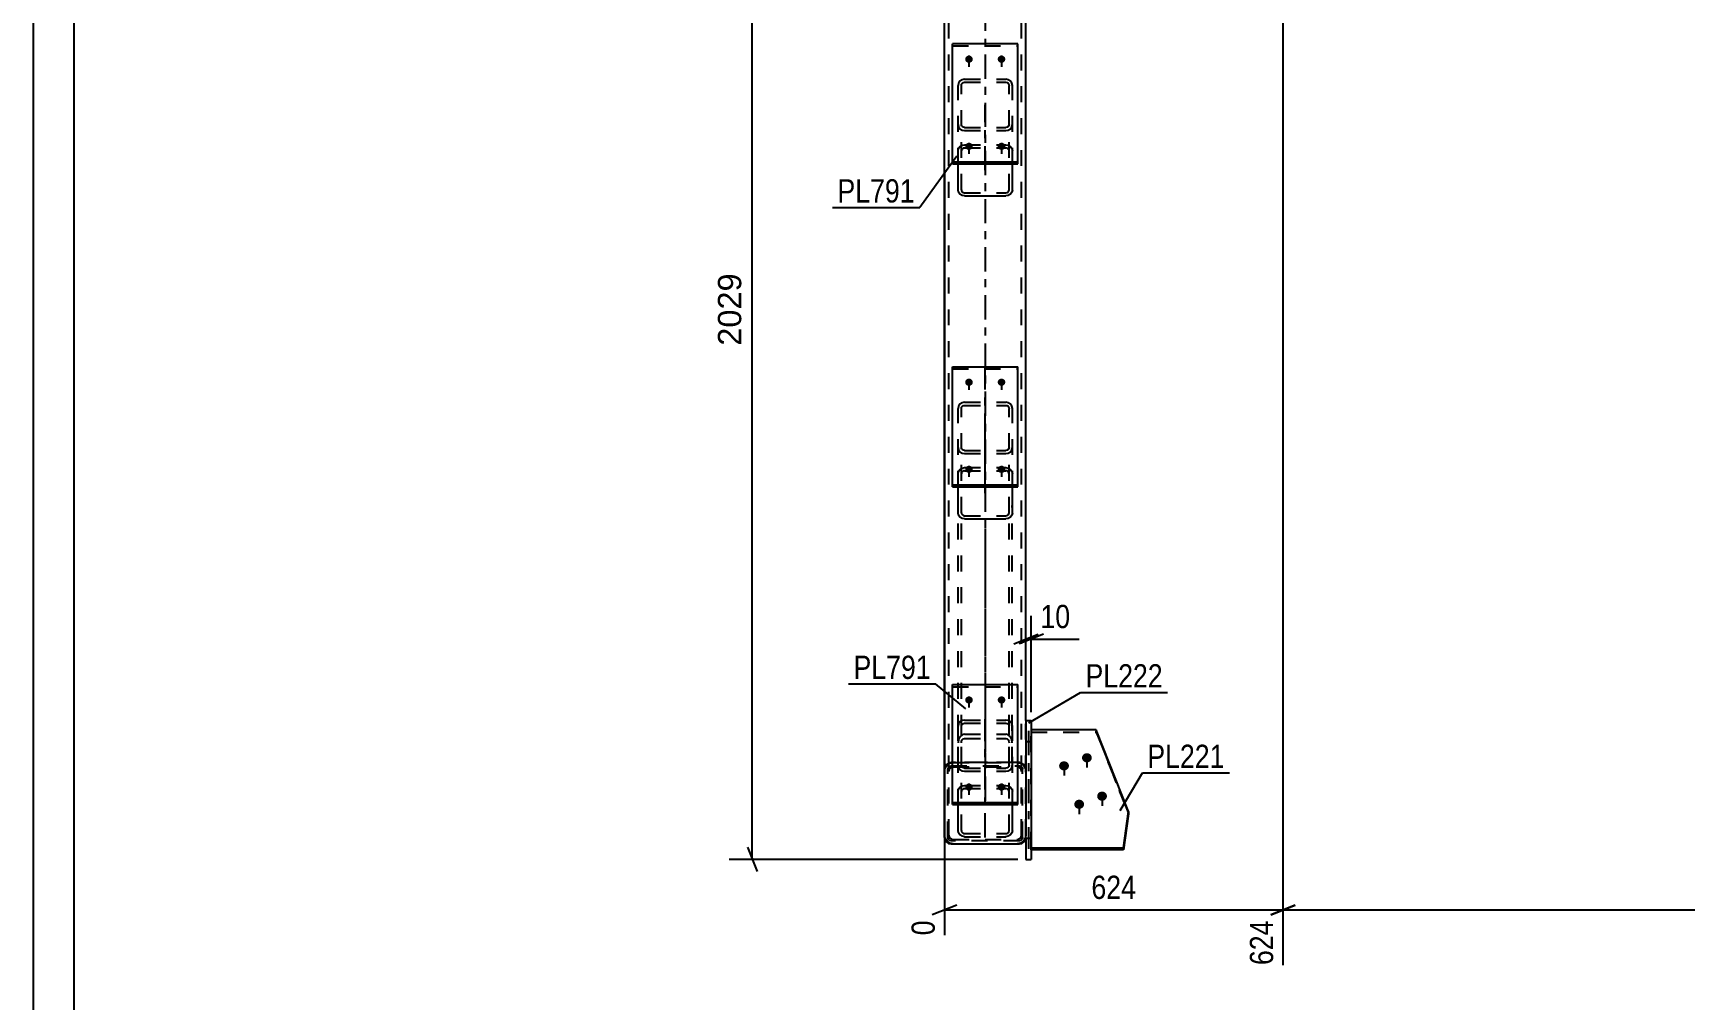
# Model space of a CAD drawing. Header units: millimetres. Extents: x 0 to 1189, y 0 to 841.
# Drawn here: x 0 to 203.1, y 596.6 to 715.5 of the extents above; entities that cross this region are included whole.
import ezdxf

# ---------------------------------------------------------------- set-up
doc = ezdxf.new("R2010")
doc.units = ezdxf.units.MM
doc.linetypes.add('DXK_LINE_DOT2', pattern=[3.9198, 1.9599, -1.9599])
doc.linetypes.add('DXK_LINE_DOT3', pattern=[5.9187, 2.979, -0.9799, 0.9799, -0.9799])
doc.styles.add('Arial', font='ARIAL.TTF', dxfattribs={"height": 0.2})
doc.styles.add('Arial Narrow', font='ARIALN.TTF', dxfattribs={"height": 0.2})

# ---------------------------------------------------------------- blocks, each defined once
blk = doc.blocks.new('Unknown-318890741-1126')
at = {"color": 5, "linetype": 'Continuous'}
for p, q in [((0, 841), (0, 0)), ((5, 836), (5, 5))]:
    blk.add_line(p, q, dxfattribs=at)
blk = doc.blocks.new('Part-318890741-3065 - 2907')
at = {"color": 2, "linetype": 'Continuous'}
for p, q in [((113.05, 620.6), (113.05, 635.36)), ((113.05, 635.36), (121.05, 635.36)), ((121.05, 620.6), (121.05, 635.36)), ((113.05, 620.86), (121.05, 620.86)), ((113.05, 620.6), (121.05, 620.6))]:
    blk.add_line(p, q, dxfattribs=at)
at = {"color": 7, "linetype": 'DXK_LINE_DOT2'}
blk.add_line((113.05, 635.1), (121.05, 635.1), dxfattribs=at)
blk = doc.blocks.new('Part-318890741-2937 - 2907')
at = {"color": 2, "linetype": 'Continuous'}
for p, q in [((113.05, 699.42), (113.05, 714.18)), ((121.05, 714.18), (113.05, 714.18)), ((121.05, 699.42), (121.05, 714.18)), ((113.05, 699.68), (121.05, 699.68)), ((113.05, 699.42), (121.05, 699.42))]:
    blk.add_line(p, q, dxfattribs=at)
at = {"color": 7, "linetype": 'DXK_LINE_DOT2'}
blk.add_line((113.05, 713.92), (121.05, 713.92), dxfattribs=at)
blk = doc.blocks.new('Part-318890741-3057 - 2907')
at = {"color": 7, "linetype": 'DXK_LINE_DOT2'}
for p, q in [((113.78, 669.62), (113.72, 669.33)), ((113.72, 659.69), (113.72, 669.33)), ((113.95, 669.87), (113.78, 669.62)), ((114.21, 670.03), (113.95, 669.87)), ((114.12, 669.33), (114.15, 669.48)), ((114.12, 656.5), (114.12, 669.33)), ((114.15, 669.48), (114.24, 669.6)), ((114.52, 670.09), (114.21, 670.03)), ((114.24, 669.6), (114.37, 669.68)), ((114.37, 669.68), (114.52, 669.71)), ((114.52, 670.09), (119.59, 670.09)), ((114.52, 669.71), (119.59, 669.71)), ((119.89, 670.03), (119.59, 670.09)), ((119.59, 669.71), (119.74, 669.68)), ((119.74, 669.68), (119.87, 669.6)), ((119.87, 669.6), (119.95, 669.48)), ((120.15, 669.87), (119.89, 670.03)), ((119.95, 669.48), (119.99, 669.33)), ((119.99, 656.5), (119.99, 669.33)), ((120.32, 669.62), (120.15, 669.87)), ((120.39, 669.33), (120.32, 669.62)), ((120.39, 659.69), (120.39, 669.33)), ((113.72, 664.54), (113.78, 664.25)), ((113.78, 664.25), (113.95, 664.01)), ((114.15, 664.4), (114.12, 664.54)), ((114.24, 664.27), (114.15, 664.4)), ((114.37, 664.19), (114.24, 664.27)), ((114.52, 664.16), (114.37, 664.19)), ((114.52, 664.16), (119.59, 664.16)), ((119.74, 664.19), (119.59, 664.16)), ((119.87, 664.27), (119.74, 664.19)), ((119.95, 664.4), (119.87, 664.27)), ((119.99, 664.54), (119.95, 664.4)), ((120.15, 664.01), (120.32, 664.25)), ((120.32, 664.25), (120.39, 664.54)), ((113.95, 664.01), (114.21, 663.84)), ((114.21, 663.84), (114.52, 663.78)), ((114.21, 661.99), (114.52, 662.05)), ((114.52, 663.78), (119.59, 663.78)), ((114.52, 662.05), (119.59, 662.05)), ((119.59, 663.78), (119.89, 663.84)), ((119.59, 662.05), (119.89, 661.99)), ((119.89, 663.84), (120.15, 664.01)), ((113.72, 661.29), (113.78, 661.58)), ((113.78, 661.58), (113.95, 661.82)), ((113.95, 661.82), (114.21, 661.99)), ((114.15, 661.43), (114.12, 661.29)), ((114.24, 661.56), (114.15, 661.43)), ((114.37, 661.64), (114.24, 661.56)), ((114.52, 661.67), (114.37, 661.64)), ((114.52, 661.67), (119.59, 661.67)), ((119.74, 661.64), (119.59, 661.67)), ((119.87, 661.56), (119.74, 661.64)), ((119.95, 661.43), (119.87, 661.56)), ((119.89, 661.99), (120.15, 661.82)), ((119.99, 661.29), (119.95, 661.43)), ((120.15, 661.82), (120.32, 661.58)), ((120.32, 661.58), (120.39, 661.29)), ((114.12, 656.5), (114.15, 656.35)), ((114.15, 656.35), (114.24, 656.23)), ((114.24, 656.23), (114.37, 656.15)), ((114.37, 656.15), (114.52, 656.12)), ((114.52, 656.12), (119.59, 656.12)), ((119.59, 656.12), (119.74, 656.15)), ((119.74, 656.15), (119.87, 656.23)), ((119.87, 656.23), (119.95, 656.35)), ((119.95, 656.35), (119.99, 656.5))]:
    blk.add_line(p, q, dxfattribs=at)
at = {"color": 7, "linetype": 'DXK_LINE_DOT3'}
blk.add_line((117.05, 658.89), (117.05, 666.94), dxfattribs=at)
at = {"color": 2, "linetype": 'Continuous'}
for p, q in [((113.72, 656.5), (113.72, 659.69)), ((120.39, 656.5), (120.39, 659.69)), ((113.78, 656.21), (113.72, 656.5)), ((113.95, 655.96), (113.78, 656.21)), ((114.21, 655.8), (113.95, 655.96)), ((120.15, 655.96), (119.89, 655.8)), ((120.32, 656.21), (120.15, 655.96)), ((120.39, 656.5), (120.32, 656.21)), ((114.52, 655.74), (114.21, 655.8)), ((114.52, 655.74), (119.59, 655.74)), ((119.89, 655.8), (119.59, 655.74))]:
    blk.add_line(p, q, dxfattribs=at)
blk = doc.blocks.new('Part-318890741-2993 - 2907')
at = {"color": 2, "linetype": 'Continuous'}
for p, q in [((112.05, 616.84), (112.05, 742.44)), ((122.05, 742.44), (112.05, 742.44)), ((122.05, 630.96), (122.05, 742.44)), ((112.13, 616.43), (112.05, 616.84)), ((112.36, 616.09), (112.13, 616.43)), ((112.71, 615.85), (112.36, 616.09)), ((113.12, 615.77), (112.71, 615.85)), ((113.12, 615.77), (120.98, 615.77)), ((121.39, 615.85), (120.98, 615.77)), ((121.74, 616.09), (121.39, 615.85)), ((121.97, 616.43), (121.74, 616.09)), ((122.05, 616.84), (121.97, 616.43))]:
    blk.add_line(p, q, dxfattribs=at)
at = {"color": 7, "linetype": 'DXK_LINE_DOT2'}
for p, q in [((112.58, 616.84), (112.58, 742.44)), ((121.52, 616.84), (121.52, 742.44)), ((122.05, 616.84), (122.05, 630.96)), ((112.36, 625.46), (112.71, 625.69)), ((112.71, 625.69), (113.12, 625.77)), ((113.12, 625.77), (120.98, 625.77)), ((120.98, 625.77), (121.39, 625.69)), ((121.39, 625.69), (121.74, 625.46)), ((112.05, 624.71), (112.13, 625.11)), ((112.13, 625.11), (112.36, 625.46)), ((112.62, 624.91), (112.58, 624.71)), ((112.74, 625.08), (112.62, 624.91)), ((112.91, 625.2), (112.74, 625.08)), ((113.12, 625.24), (112.91, 625.2)), ((113.12, 625.24), (120.98, 625.24)), ((121.19, 625.2), (120.98, 625.24)), ((121.36, 625.08), (121.19, 625.2)), ((121.48, 624.91), (121.36, 625.08)), ((121.52, 624.71), (121.48, 624.91)), ((121.74, 625.46), (121.97, 625.11)), ((121.97, 625.11), (122.05, 624.71)), ((112.58, 616.84), (112.62, 616.64)), ((112.62, 616.64), (112.74, 616.46)), ((112.74, 616.46), (112.91, 616.35)), ((112.91, 616.35), (113.12, 616.31)), ((113.12, 616.31), (120.98, 616.31)), ((120.98, 616.31), (121.19, 616.35)), ((121.19, 616.35), (121.36, 616.46)), ((121.36, 616.46), (121.48, 616.64)), ((121.48, 616.64), (121.52, 616.84))]:
    blk.add_line(p, q, dxfattribs=at)
at = {"color": 7, "linetype": 'DXK_LINE_DOT3'}
blk.add_line((117.05, 742.44), (117.05, 620.77), dxfattribs=at)
blk = doc.blocks.new('Bolt-318890741-3054 - 2907')
at = {"linetype": 'Continuous'}
for points in [[(126.74, 624.8), (126.61, 624.81), (126.5, 624.85), (126.39, 624.91), (126.29, 624.99), (126.22, 625.09), (126.17, 625.19), (126.14, 625.31), (126.14, 625.43), (126.17, 625.54), (126.22, 625.65), (126.29, 625.75), (126.39, 625.83), (126.5, 625.89), (126.61, 625.92), (126.74, 625.94), (126.86, 625.92), (126.98, 625.89), (127.09, 625.83), (127.18, 625.75), (127.26, 625.65), (127.31, 625.54), (127.34, 625.43), (127.34, 625.31), (127.31, 625.19), (127.26, 625.09), (127.18, 624.99), (127.09, 624.91), (126.98, 624.85), (126.86, 624.81)], [(129.55, 625.79), (129.42, 625.81), (129.31, 625.84), (129.2, 625.9), (129.1, 625.98), (129.03, 626.08), (128.98, 626.19), (128.95, 626.3), (128.95, 626.42), (128.98, 626.54), (129.03, 626.64), (129.1, 626.74), (129.2, 626.82), (129.31, 626.88), (129.42, 626.92), (129.55, 626.93), (129.67, 626.92), (129.79, 626.88), (129.9, 626.82), (130, 626.74), (130.07, 626.64), (130.12, 626.54), (130.15, 626.42), (130.15, 626.3), (130.12, 626.19), (130.07, 626.08), (130, 625.98), (129.9, 625.9), (129.79, 625.84), (129.67, 625.81)], [(131.42, 621.07), (131.29, 621.08), (131.17, 621.12), (131.06, 621.18), (130.97, 621.26), (130.9, 621.35), (130.84, 621.46), (130.82, 621.58), (130.82, 621.7), (130.84, 621.81), (130.9, 621.92), (130.97, 622.02), (131.06, 622.1), (131.17, 622.16), (131.29, 622.19), (131.42, 622.2), (131.54, 622.19), (131.66, 622.16), (131.77, 622.1), (131.86, 622.02), (131.93, 621.92), (131.99, 621.81), (132.01, 621.7), (132.01, 621.58), (131.99, 621.46), (131.93, 621.35), (131.86, 621.26), (131.77, 621.18), (131.66, 621.12), (131.54, 621.08)], [(128.6, 620.08), (128.48, 620.09), (128.36, 620.13), (128.25, 620.19), (128.16, 620.27), (128.08, 620.36), (128.03, 620.47), (128.01, 620.59), (128.01, 620.7), (128.03, 620.82), (128.08, 620.93), (128.16, 621.02), (128.25, 621.1), (128.36, 621.16), (128.48, 621.2), (128.6, 621.21), (128.73, 621.2), (128.85, 621.16), (128.96, 621.1), (129.05, 621.02), (129.12, 620.93), (129.18, 620.82), (129.2, 620.7), (129.2, 620.59), (129.18, 620.47), (129.12, 620.36), (129.05, 620.27), (128.96, 620.19), (128.85, 620.13), (128.73, 620.09)]]:
    blk.add_hatch(color=1, dxfattribs=at).paths.add_polyline_path(points)
at = {"color": 1, "linetype": 'Continuous'}
for p, q in [((126.74, 625.8), (126.74, 624.18)), ((129.55, 626.8), (129.55, 625.17)), ((131.42, 622.07), (131.42, 620.44)), ((128.6, 621.08), (128.6, 619.45))]:
    blk.add_line(p, q, dxfattribs=at)
blk = doc.blocks.new('Part-318890741-3058 - 2907')
at = {"color": 2, "linetype": 'Continuous'}
for p, q in [((113.05, 659.69), (113.05, 674.45)), ((113.05, 674.45), (121.05, 674.45)), ((121.05, 659.69), (121.05, 674.45)), ((113.05, 659.95), (121.05, 659.95)), ((113.05, 659.69), (121.05, 659.69))]:
    blk.add_line(p, q, dxfattribs=at)
at = {"color": 7, "linetype": 'DXK_LINE_DOT3'}
blk.add_line((117.05, 659.82), (117.05, 674.32), dxfattribs=at)
at = {"color": 7, "linetype": 'DXK_LINE_DOT2'}
blk.add_line((113.05, 674.19), (121.05, 674.19), dxfattribs=at)
blk = doc.blocks.new('Part-318890741-2922 - 2907')
at = {"color": 2, "linetype": 'Continuous'}
for p, q in [((130.69, 629.79), (122.72, 629.79)), ((134.65, 619.75), (130.69, 629.79)), ((134.05, 615.3), (134.65, 619.75)), ((134.65, 619.49), (134.05, 615.04)), ((134.65, 619.75), (134.65, 619.49)), ((122.72, 615.3), (134.05, 615.3)), ((122.72, 615.04), (122.72, 615.3)), ((134.05, 615.04), (122.72, 615.04)), ((134.05, 615.3), (134.05, 615.04))]:
    blk.add_line(p, q, dxfattribs=at)
at = {"color": 7, "linetype": 'DXK_LINE_DOT2'}
for p, q in [((122.72, 615.3), (122.72, 629.79)), ((122.72, 629.53), (130.69, 629.53)), ((130.69, 629.79), (130.69, 629.53)), ((130.69, 629.53), (134.65, 619.49))]:
    blk.add_line(p, q, dxfattribs=at)
at = {"color": 7, "linetype": 'DXK_LINE_DOT3'}
for p, q in [((122.72, 629.66), (122.72, 615.17)), ((134.65, 619.62), (130.69, 629.66)), ((134.05, 615.17), (134.65, 619.62)), ((122.72, 615.17), (134.05, 615.17))]:
    blk.add_line(p, q, dxfattribs=at)
blk = doc.blocks.new('Part-318890741-3048 - 2907')
at = {"color": 7, "linetype": 'DXK_LINE_DOT2'}
for p, q in [((113.72, 625.77), (113.72, 657.39)), ((114.12, 625.77), (114.12, 657.39)), ((119.98, 625.77), (119.98, 657.39)), ((120.38, 625.77), (120.38, 657.39)), ((113.78, 628.6), (113.72, 628.19)), ((113.95, 628.94), (113.78, 628.6)), ((114.21, 629.17), (113.95, 628.94)), ((114.12, 628.19), (114.15, 628.39)), ((114.15, 628.39), (114.23, 628.56)), ((114.52, 629.25), (114.21, 629.17)), ((114.23, 628.56), (114.36, 628.68)), ((114.36, 628.68), (114.52, 628.72)), ((114.52, 629.25), (119.58, 629.25)), ((114.52, 628.72), (119.58, 628.72)), ((119.89, 629.17), (119.58, 629.25)), ((119.58, 628.72), (119.74, 628.68)), ((119.74, 628.68), (119.87, 628.56)), ((119.87, 628.56), (119.95, 628.39)), ((120.15, 628.94), (119.89, 629.17)), ((119.95, 628.39), (119.98, 628.19)), ((120.32, 628.6), (120.15, 628.94)), ((120.38, 628.19), (120.32, 628.6)), ((120.38, 625.77), (113.72, 625.77))]:
    blk.add_line(p, q, dxfattribs=at)
at = {"color": 7, "linetype": 'DXK_LINE_DOT3'}
blk.add_line((117.05, 654.58), (117.05, 625.77), dxfattribs=at)
blk = doc.blocks.new('Part-318890741-3053 - 2907')
at = {"color": 2, "linetype": 'Continuous'}
for p, q in [((122.05, 630.96), (122.72, 630.96)), ((122.05, 630.96), (122.05, 616.77)), ((122.72, 630.96), (122.72, 613.87)), ((122.05, 616.57), (122.05, 613.87)), ((122.05, 616.48), (122.72, 616.48)), ((122.05, 613.87), (122.72, 613.87))]:
    blk.add_line(p, q, dxfattribs=at)
at = {"color": 7, "linetype": 'DXK_LINE_DOT3'}
blk.add_line((122.38, 629.66), (122.38, 615.17), dxfattribs=at)
at = {"color": 7, "linetype": 'DXK_LINE_DOT2'}
for p, q in [((122.05, 628.36), (122.72, 628.36)), ((122.05, 616.57), (122.05, 616.77))]:
    blk.add_line(p, q, dxfattribs=at)
blk = doc.blocks.new('Bolt-318890741-3059 - 2907')
at = {"linetype": 'Continuous'}
for points in [[(115.05, 672.11), (114.95, 672.12), (114.86, 672.15), (114.78, 672.2), (114.71, 672.26), (114.65, 672.33), (114.61, 672.42), (114.59, 672.51), (114.59, 672.6), (114.61, 672.69), (114.65, 672.78), (114.71, 672.85), (114.78, 672.91), (114.86, 672.96), (114.95, 672.99), (115.05, 673), (115.15, 672.99), (115.24, 672.96), (115.33, 672.91), (115.4, 672.85), (115.46, 672.78), (115.5, 672.69), (115.52, 672.6), (115.52, 672.51), (115.5, 672.42), (115.46, 672.33), (115.4, 672.26), (115.33, 672.2), (115.24, 672.15), (115.15, 672.12)], [(119.05, 672.11), (118.95, 672.12), (118.86, 672.15), (118.78, 672.2), (118.71, 672.26), (118.65, 672.33), (118.61, 672.42), (118.59, 672.51), (118.59, 672.6), (118.61, 672.69), (118.65, 672.78), (118.71, 672.85), (118.78, 672.91), (118.86, 672.96), (118.95, 672.99), (119.05, 673), (119.15, 672.99), (119.24, 672.96), (119.33, 672.91), (119.4, 672.85), (119.46, 672.78), (119.5, 672.69), (119.52, 672.6), (119.52, 672.51), (119.5, 672.42), (119.46, 672.33), (119.4, 672.26), (119.33, 672.2), (119.24, 672.15), (119.15, 672.12)], [(115.05, 661.4), (114.95, 661.41), (114.86, 661.44), (114.78, 661.48), (114.71, 661.54), (114.65, 661.62), (114.61, 661.7), (114.59, 661.79), (114.59, 661.88), (114.61, 661.97), (114.65, 662.06), (114.71, 662.13), (114.78, 662.2), (114.86, 662.24), (114.95, 662.27), (115.05, 662.28), (115.15, 662.27), (115.24, 662.24), (115.33, 662.2), (115.4, 662.13), (115.46, 662.06), (115.5, 661.97), (115.52, 661.88), (115.52, 661.79), (115.5, 661.7), (115.46, 661.62), (115.4, 661.54), (115.33, 661.48), (115.24, 661.44), (115.15, 661.41)], [(119.05, 661.4), (118.95, 661.41), (118.86, 661.44), (118.78, 661.48), (118.71, 661.54), (118.65, 661.62), (118.61, 661.7), (118.59, 661.79), (118.59, 661.88), (118.61, 661.97), (118.65, 662.06), (118.71, 662.13), (118.78, 662.2), (118.86, 662.24), (118.95, 662.27), (119.05, 662.28), (119.15, 662.27), (119.24, 662.24), (119.33, 662.2), (119.4, 662.13), (119.46, 662.06), (119.5, 661.97), (119.52, 661.88), (119.52, 661.79), (119.5, 661.7), (119.46, 661.62), (119.4, 661.54), (119.33, 661.48), (119.24, 661.44), (119.15, 661.41)]]:
    blk.add_hatch(color=1, dxfattribs=at).paths.add_polyline_path(points)
at = {"color": 1, "linetype": 'Continuous'}
for p, q in [((115.05, 672.99), (115.05, 671.62)), ((119.05, 672.99), (119.05, 671.62)), ((115.05, 662.27), (115.05, 660.91)), ((119.05, 662.27), (119.05, 660.91))]:
    blk.add_line(p, q, dxfattribs=at)
blk = doc.blocks.new('Part-318890741-3060 - 2907')
at = {"color": 7, "linetype": 'DXK_LINE_DOT2'}
for p, q in [((113.78, 630.54), (113.72, 630.25)), ((113.72, 620.6), (113.72, 630.25)), ((113.95, 630.78), (113.78, 630.54)), ((114.21, 630.95), (113.95, 630.78)), ((114.12, 630.25), (114.15, 630.39)), ((114.12, 617.42), (114.12, 630.25)), ((114.15, 630.39), (114.24, 630.52)), ((114.52, 631.01), (114.21, 630.95)), ((114.24, 630.52), (114.37, 630.6)), ((114.37, 630.6), (114.52, 630.63)), ((114.52, 631.01), (119.59, 631.01)), ((114.52, 630.63), (119.59, 630.63)), ((119.89, 630.95), (119.59, 631.01)), ((119.59, 630.63), (119.74, 630.6)), ((119.74, 630.6), (119.87, 630.52)), ((119.87, 630.52), (119.95, 630.39)), ((120.15, 630.78), (119.89, 630.95)), ((119.95, 630.39), (119.99, 630.25)), ((119.99, 617.42), (119.99, 630.25)), ((120.32, 630.54), (120.15, 630.78)), ((120.39, 630.25), (120.32, 630.54)), ((120.39, 620.6), (120.39, 630.25)), ((113.72, 625.46), (113.78, 625.17)), ((113.78, 625.17), (113.95, 624.92)), ((113.95, 624.92), (114.21, 624.76)), ((114.15, 625.31), (114.12, 625.46)), ((114.24, 625.19), (114.15, 625.31)), ((114.21, 624.76), (114.52, 624.7)), ((114.37, 625.11), (114.24, 625.19)), ((114.52, 625.08), (114.37, 625.11)), ((114.52, 625.08), (119.59, 625.08)), ((114.52, 624.7), (119.59, 624.7)), ((119.74, 625.11), (119.59, 625.08)), ((119.59, 624.7), (119.89, 624.76)), ((119.87, 625.19), (119.74, 625.11)), ((119.95, 625.31), (119.87, 625.19)), ((119.89, 624.76), (120.15, 624.92)), ((119.99, 625.46), (119.95, 625.31)), ((120.15, 624.92), (120.32, 625.17)), ((120.32, 625.17), (120.39, 625.46)), ((113.72, 622.21), (113.78, 622.5)), ((113.78, 622.5), (113.95, 622.74)), ((113.95, 622.74), (114.21, 622.91)), ((114.15, 622.35), (114.12, 622.21)), ((114.24, 622.47), (114.15, 622.35)), ((114.21, 622.91), (114.52, 622.96)), ((114.37, 622.56), (114.24, 622.47)), ((114.52, 622.58), (114.37, 622.56)), ((114.52, 622.96), (119.59, 622.96)), ((114.52, 622.58), (119.59, 622.58)), ((119.59, 622.96), (119.89, 622.91)), ((119.74, 622.56), (119.59, 622.58)), ((119.87, 622.47), (119.74, 622.56)), ((119.95, 622.35), (119.87, 622.47)), ((119.89, 622.91), (120.15, 622.74)), ((119.99, 622.21), (119.95, 622.35)), ((120.15, 622.74), (120.32, 622.5)), ((120.32, 622.5), (120.39, 622.21)), ((113.72, 617.42), (113.72, 617.42)), ((113.78, 617.13), (113.72, 617.42)), ((114.12, 617.42), (114.15, 617.27)), ((119.95, 617.27), (119.99, 617.42)), ((120.39, 617.42), (120.32, 617.13)), ((120.39, 617.42), (120.39, 617.42)), ((113.95, 616.88), (113.78, 617.13)), ((114.21, 616.72), (113.95, 616.88)), ((114.15, 617.27), (114.24, 617.15)), ((114.52, 616.66), (114.21, 616.72)), ((114.24, 617.15), (114.37, 617.07)), ((114.37, 617.07), (114.52, 617.04)), ((114.52, 617.04), (119.59, 617.04)), ((114.52, 616.66), (119.59, 616.66)), ((119.59, 617.04), (119.74, 617.07)), ((119.89, 616.72), (119.59, 616.66)), ((119.74, 617.07), (119.87, 617.15)), ((119.87, 617.15), (119.95, 617.27)), ((120.15, 616.88), (119.89, 616.72)), ((120.32, 617.13), (120.15, 616.88))]:
    blk.add_line(p, q, dxfattribs=at)
at = {"color": 7, "linetype": 'DXK_LINE_DOT3'}
blk.add_line((117.05, 616.56), (117.05, 631.11), dxfattribs=at)
at = {"color": 2, "linetype": 'Continuous'}
for p, q in [((113.72, 617.42), (113.72, 620.6)), ((120.39, 617.42), (120.39, 620.6))]:
    blk.add_line(p, q, dxfattribs=at)
blk = doc.blocks.new('Part-318890741-2996 - 2907')
at = {"color": 7, "linetype": 'DXK_LINE_DOT2'}
for p, q in [((113.78, 709.35), (113.72, 709.06)), ((113.72, 699.42), (113.72, 709.06)), ((113.95, 709.6), (113.78, 709.35)), ((114.21, 709.76), (113.95, 709.6)), ((114.12, 709.06), (114.15, 709.21)), ((114.12, 696.22), (114.12, 709.06)), ((114.15, 709.21), (114.24, 709.33)), ((114.52, 709.82), (114.21, 709.76)), ((114.24, 709.33), (114.37, 709.41)), ((114.37, 709.41), (114.52, 709.44)), ((114.52, 709.82), (119.59, 709.82)), ((114.52, 709.44), (119.59, 709.44)), ((119.89, 709.76), (119.59, 709.82)), ((119.59, 709.44), (119.74, 709.41)), ((119.74, 709.41), (119.87, 709.33)), ((119.87, 709.33), (119.95, 709.21)), ((120.15, 709.6), (119.89, 709.76)), ((119.95, 709.21), (119.99, 709.06)), ((119.99, 696.22), (119.99, 709.06)), ((120.32, 709.35), (120.15, 709.6)), ((120.39, 709.06), (120.32, 709.35)), ((120.39, 699.42), (120.39, 709.06)), ((113.72, 704.27), (113.78, 703.98)), ((113.78, 703.98), (113.95, 703.74)), ((113.95, 703.74), (114.21, 703.57)), ((114.15, 704.13), (114.12, 704.27)), ((114.24, 704), (114.15, 704.13)), ((114.21, 703.57), (114.52, 703.51)), ((114.37, 703.92), (114.24, 704)), ((114.52, 703.89), (114.37, 703.92)), ((114.52, 703.89), (119.59, 703.89)), ((114.52, 703.51), (119.59, 703.51)), ((119.74, 703.92), (119.59, 703.89)), ((119.59, 703.51), (119.89, 703.57)), ((119.87, 704), (119.74, 703.92)), ((119.95, 704.13), (119.87, 704)), ((119.89, 703.57), (120.15, 703.74)), ((119.99, 704.27), (119.95, 704.13)), ((120.15, 703.74), (120.32, 703.98)), ((120.32, 703.98), (120.39, 704.27)), ((113.72, 701.01), (113.78, 701.3)), ((113.78, 701.3), (113.95, 701.55)), ((113.95, 701.55), (114.21, 701.71)), ((114.15, 701.16), (114.12, 701.01)), ((114.24, 701.28), (114.15, 701.16)), ((114.21, 701.71), (114.52, 701.77)), ((114.37, 701.36), (114.24, 701.28)), ((114.52, 701.39), (114.37, 701.36)), ((114.52, 701.77), (119.59, 701.77)), ((114.52, 701.39), (119.59, 701.39)), ((119.59, 701.77), (119.89, 701.71)), ((119.74, 701.36), (119.59, 701.39)), ((119.87, 701.28), (119.74, 701.36)), ((119.95, 701.16), (119.87, 701.28)), ((119.89, 701.71), (120.15, 701.55)), ((119.99, 701.01), (119.95, 701.16)), ((120.15, 701.55), (120.32, 701.3)), ((120.32, 701.3), (120.39, 701.01)), ((114.12, 696.22), (114.15, 696.08)), ((114.15, 696.08), (114.24, 695.95)), ((114.24, 695.95), (114.37, 695.87)), ((114.37, 695.87), (114.52, 695.84)), ((114.52, 695.84), (119.59, 695.84)), ((119.59, 695.84), (119.74, 695.87)), ((119.74, 695.87), (119.87, 695.95)), ((119.87, 695.95), (119.95, 696.08)), ((119.95, 696.08), (119.99, 696.22))]:
    blk.add_line(p, q, dxfattribs=at)
at = {"color": 7, "linetype": 'DXK_LINE_DOT3'}
blk.add_line((117.05, 698.62), (117.05, 706.67), dxfattribs=at)
at = {"color": 2, "linetype": 'Continuous'}
for p, q in [((113.72, 696.22), (113.72, 699.42)), ((120.39, 696.22), (120.39, 699.42)), ((113.78, 695.93), (113.72, 696.22)), ((113.95, 695.69), (113.78, 695.93)), ((114.21, 695.52), (113.95, 695.69)), ((114.52, 695.47), (114.21, 695.52)), ((114.52, 695.47), (119.59, 695.47)), ((119.89, 695.52), (119.59, 695.47)), ((120.15, 695.69), (119.89, 695.52)), ((120.32, 695.93), (120.15, 695.69)), ((120.39, 696.22), (120.32, 695.93))]:
    blk.add_line(p, q, dxfattribs=at)
blk = doc.blocks.new('Bolt-318890741-3066 - 2907')
at = {"linetype": 'Continuous'}
for points in [[(115.05, 633.03), (114.95, 633.04), (114.86, 633.07), (114.78, 633.11), (114.71, 633.18), (114.65, 633.25), (114.61, 633.34), (114.59, 633.43), (114.59, 633.52), (114.61, 633.61), (114.65, 633.69), (114.71, 633.77), (114.78, 633.83), (114.86, 633.87), (114.95, 633.9), (115.05, 633.91), (115.15, 633.9), (115.24, 633.87), (115.33, 633.83), (115.4, 633.77), (115.46, 633.69), (115.5, 633.61), (115.52, 633.52), (115.52, 633.43), (115.5, 633.34), (115.46, 633.25), (115.4, 633.18), (115.33, 633.11), (115.24, 633.07), (115.15, 633.04)], [(119.05, 633.03), (118.95, 633.04), (118.86, 633.07), (118.78, 633.11), (118.71, 633.18), (118.65, 633.25), (118.61, 633.34), (118.59, 633.43), (118.59, 633.52), (118.61, 633.61), (118.65, 633.69), (118.71, 633.77), (118.78, 633.83), (118.86, 633.87), (118.95, 633.9), (119.05, 633.91), (119.15, 633.9), (119.24, 633.87), (119.33, 633.83), (119.4, 633.77), (119.46, 633.69), (119.5, 633.61), (119.52, 633.52), (119.52, 633.43), (119.5, 633.34), (119.46, 633.25), (119.4, 633.18), (119.33, 633.11), (119.24, 633.07), (119.15, 633.04)], [(115.05, 622.31), (114.95, 622.32), (114.86, 622.35), (114.78, 622.4), (114.71, 622.46), (114.65, 622.53), (114.61, 622.62), (114.59, 622.71), (114.59, 622.8), (114.61, 622.89), (114.65, 622.98), (114.71, 623.05), (114.78, 623.11), (114.86, 623.16), (114.95, 623.19), (115.05, 623.2), (115.15, 623.19), (115.24, 623.16), (115.33, 623.11), (115.4, 623.05), (115.46, 622.98), (115.5, 622.89), (115.52, 622.8), (115.52, 622.71), (115.5, 622.62), (115.46, 622.53), (115.4, 622.46), (115.33, 622.4), (115.24, 622.35), (115.15, 622.32)], [(119.05, 622.31), (118.95, 622.32), (118.86, 622.35), (118.78, 622.4), (118.71, 622.46), (118.65, 622.53), (118.61, 622.62), (118.59, 622.71), (118.59, 622.8), (118.61, 622.89), (118.65, 622.98), (118.71, 623.05), (118.78, 623.11), (118.86, 623.16), (118.95, 623.19), (119.05, 623.2), (119.15, 623.19), (119.24, 623.16), (119.33, 623.11), (119.4, 623.05), (119.46, 622.98), (119.5, 622.89), (119.52, 622.8), (119.52, 622.71), (119.5, 622.62), (119.46, 622.53), (119.4, 622.46), (119.33, 622.4), (119.24, 622.35), (119.15, 622.32)]]:
    blk.add_hatch(color=1, dxfattribs=at).paths.add_polyline_path(points)
at = {"color": 1, "linetype": 'Continuous'}
for p, q in [((115.05, 633.91), (115.05, 632.54)), ((119.05, 633.91), (119.05, 632.54)), ((115.05, 623.19), (115.05, 621.82)), ((119.05, 623.19), (119.05, 621.82))]:
    blk.add_line(p, q, dxfattribs=at)
blk = doc.blocks.new('Bolt-318890741-3006 - 2907')
at = {"linetype": 'Continuous'}
for points in [[(115.05, 711.84), (114.95, 711.85), (114.86, 711.88), (114.78, 711.93), (114.71, 711.99), (114.65, 712.06), (114.61, 712.15), (114.59, 712.24), (114.59, 712.33), (114.61, 712.42), (114.65, 712.51), (114.71, 712.58), (114.78, 712.64), (114.86, 712.69), (114.95, 712.72), (115.05, 712.73), (115.15, 712.72), (115.24, 712.69), (115.33, 712.64), (115.4, 712.58), (115.46, 712.51), (115.5, 712.42), (115.52, 712.33), (115.52, 712.24), (115.5, 712.15), (115.46, 712.06), (115.4, 711.99), (115.33, 711.93), (115.24, 711.88), (115.15, 711.85)], [(119.05, 711.84), (118.95, 711.85), (118.86, 711.88), (118.78, 711.93), (118.71, 711.99), (118.65, 712.06), (118.61, 712.15), (118.59, 712.24), (118.59, 712.33), (118.61, 712.42), (118.65, 712.51), (118.71, 712.58), (118.78, 712.64), (118.86, 712.69), (118.95, 712.72), (119.05, 712.73), (119.15, 712.72), (119.24, 712.69), (119.33, 712.64), (119.4, 712.58), (119.46, 712.51), (119.5, 712.42), (119.52, 712.33), (119.52, 712.24), (119.5, 712.15), (119.46, 712.06), (119.4, 711.99), (119.33, 711.93), (119.24, 711.88), (119.15, 711.85)], [(115.05, 701.13), (114.95, 701.14), (114.86, 701.16), (114.78, 701.21), (114.71, 701.27), (114.65, 701.35), (114.61, 701.43), (114.59, 701.52), (114.59, 701.61), (114.61, 701.7), (114.65, 701.79), (114.71, 701.86), (114.78, 701.92), (114.86, 701.97), (114.95, 702), (115.05, 702.01), (115.15, 702), (115.24, 701.97), (115.33, 701.92), (115.4, 701.86), (115.46, 701.79), (115.5, 701.7), (115.52, 701.61), (115.52, 701.52), (115.5, 701.43), (115.46, 701.35), (115.4, 701.27), (115.33, 701.21), (115.24, 701.16), (115.15, 701.14)], [(119.05, 701.13), (118.95, 701.14), (118.86, 701.16), (118.78, 701.21), (118.71, 701.27), (118.65, 701.35), (118.61, 701.43), (118.59, 701.52), (118.59, 701.61), (118.61, 701.7), (118.65, 701.79), (118.71, 701.86), (118.78, 701.92), (118.86, 701.97), (118.95, 702), (119.05, 702.01), (119.15, 702), (119.24, 701.97), (119.33, 701.92), (119.4, 701.86), (119.46, 701.79), (119.5, 701.7), (119.52, 701.61), (119.52, 701.52), (119.5, 701.43), (119.46, 701.35), (119.4, 701.27), (119.33, 701.21), (119.24, 701.16), (119.15, 701.14)]]:
    blk.add_hatch(color=1, dxfattribs=at).paths.add_polyline_path(points)
at = {"color": 1, "linetype": 'Continuous'}
for p, q in [((115.05, 712.72), (115.05, 711.35)), ((119.05, 712.72), (119.05, 711.35)), ((115.05, 702), (115.05, 700.64)), ((119.05, 702), (119.05, 700.64))]:
    blk.add_line(p, q, dxfattribs=at)
blk = doc.blocks.new('Part-318890741-3045 - 2907')
at = {"color": 7, "linetype": 'DXK_LINE_DOT2'}
for p, q in [((112.28, 625.54), (112.11, 625.28)), ((112.54, 625.71), (112.28, 625.54)), ((112.85, 625.77), (112.54, 625.71)), ((121.25, 625.77), (112.85, 625.77)), ((121.56, 625.71), (121.25, 625.77)), ((121.81, 625.54), (121.56, 625.71)), ((121.99, 625.28), (121.81, 625.54)), ((112.11, 625.28), (112.05, 624.97)), ((112.05, 616.84), (112.05, 624.97)), ((112.45, 624.97), (112.48, 625.13)), ((112.45, 616.57), (112.45, 624.97)), ((112.48, 625.13), (112.57, 625.26)), ((112.57, 625.26), (112.7, 625.34)), ((112.7, 625.34), (112.85, 625.37)), ((112.85, 625.37), (121.25, 625.37)), ((121.25, 625.37), (121.4, 625.34)), ((121.4, 625.34), (121.53, 625.26)), ((121.53, 625.26), (121.62, 625.13)), ((121.62, 625.13), (121.65, 624.97)), ((121.65, 616.57), (121.65, 624.97)), ((122.05, 624.97), (121.99, 625.28)), ((122.05, 616.77), (122.05, 624.97)), ((112.48, 616.42), (112.45, 616.57)), ((112.57, 616.29), (112.48, 616.42)), ((112.7, 616.2), (112.57, 616.29)), ((112.85, 616.17), (112.7, 616.2)), ((121.25, 616.17), (112.85, 616.17)), ((121.4, 616.2), (121.25, 616.17)), ((121.53, 616.29), (121.4, 616.2)), ((121.62, 616.42), (121.53, 616.29)), ((121.65, 616.57), (121.62, 616.42))]:
    blk.add_line(p, q, dxfattribs=at)
at = {"color": 2, "linetype": 'Continuous'}
for p, q in [((112.05, 616.57), (112.05, 616.84)), ((112.05, 616.57), (112.11, 616.27)), ((112.11, 616.27), (112.28, 616.01)), ((112.28, 616.01), (112.54, 615.83)), ((112.54, 615.83), (112.85, 615.77)), ((112.85, 615.77), (121.25, 615.77)), ((121.25, 615.77), (121.56, 615.83)), ((121.56, 615.83), (121.81, 616.01)), ((121.81, 616.01), (121.99, 616.27)), ((121.99, 616.27), (122.05, 616.57)), ((122.05, 616.57), (122.05, 616.77))]:
    blk.add_line(p, q, dxfattribs=at)
blk = doc.blocks.new('StraightDimension-318890741-3102 - 2907')
at = {"color": 7, "linetype": 'Continuous'}
for p, q in [((89.01, 747.61), (87.81, 750.61)), ((111.05, 749.11), (85.56, 749.11)), ((88.41, 613.87), (88.41, 749.11)), ((87.81, 615.37), (89.01, 612.37)), ((121.05, 613.87), (85.56, 613.87))]:
    blk.add_line(p, q, dxfattribs=at)
at = {"color": 0}
blk.add_wipeout([(87.66, 686.54), (83.46, 686.54), (83.46, 676.44), (87.66, 676.44)], dxfattribs=at)
at = {"color": 3, "style": 'Arial'}
blk.add_text('2029', height=2.865, rotation=90.0002, dxfattribs=at).set_placement((87.06, 677.04))
blk = doc.blocks.new('StraightDimension-318890741-3247 - 2907')
at = {"color": 7, "linetype": 'Continuous'}
for p, q in [((153.65, 740.67), (153.65, 600.87)), ((112.05, 698.42), (112.05, 604.53)), ((113.55, 608.25), (110.55, 607.05)), ((112.05, 607.65), (153.65, 607.65)), ((152.15, 607.05), (155.15, 608.25))]:
    blk.add_line(p, q, dxfattribs=at)
at = {"color": 0}
blk.add_wipeout([(136.19, 608.4), (136.19, 612.6), (129.51, 612.6), (129.51, 608.4)], dxfattribs=at)
at = {"color": 0, "linetype": 'Continuous'}
for points in [[(111.45, 606.95), (107.25, 606.95), (107.25, 603.93), (111.45, 603.93)], [(153.05, 606.95), (148.85, 606.95), (148.85, 600.27), (153.05, 600.27)]]:
    blk.add_wipeout(points, dxfattribs=at)
at = {"color": 3, "style": 'Arial Narrow'}
blk.add_text('624', height=2.863, dxfattribs=at).set_placement((130.11, 609))
at = {"color": 3, "linetype": 'Continuous', "style": 'Arial Narrow'}
for s, height, p in [('0', 2.86, (110.85, 604.53)), ('624', 2.863, (152.45, 600.87))]:
    blk.add_text(s, height=height, rotation=90.0002, dxfattribs=at).set_placement(p)
blk = doc.blocks.new('StraightDimension-318890741-3250 - 2907')
at = {"color": 7, "linetype": 'Continuous'}
for p, q in [((153.65, 740.67), (153.65, 600.87)), ((352.88, 733.44), (352.88, 599.04)), ((155.15, 608.25), (152.15, 607.05)), ((153.65, 607.65), (352.88, 607.65)), ((351.38, 607.05), (354.38, 608.25))]:
    blk.add_line(p, q, dxfattribs=at)
at = {"color": 0}
blk.add_wipeout([(257.53, 608.4), (257.53, 612.6), (249.01, 612.6), (249.01, 608.4)], dxfattribs=at)
at = {"color": 0, "linetype": 'Continuous'}
blk.add_wipeout([(352.28, 606.95), (348.08, 606.95), (348.08, 598.44), (352.28, 598.44)], dxfattribs=at)
at = {"color": 3, "style": 'Arial Narrow'}
blk.add_text('3680', height=2.863, dxfattribs=at).set_placement((249.61, 609))
at = {"color": 3, "linetype": 'Continuous', "style": 'Arial Narrow'}
blk.add_text('4304', height=2.863, rotation=90.0002, dxfattribs=at).set_placement((351.68, 599.04))
blk = doc.blocks.new('StraightDimension-318890741-23902 - 2907')
at = {"color": 7, "linetype": 'Continuous'}
for p, q in [((122.05, 631.96), (122.05, 643.81)), ((122.72, 631.96), (122.72, 643.81)), ((120.55, 640.36), (123.55, 641.56)), ((124.22, 641.56), (121.22, 640.36)), ((122.05, 640.96), (122.72, 640.96))]:
    blk.add_line(p, q, dxfattribs=at)
at = {"color": 0}
blk.add_wipeout([(128.1, 641.71), (128.1, 645.91), (123.24, 645.91), (123.24, 641.71)], dxfattribs=at)
at = {"color": 7, "linetype": 'Continuous'}
blk.add_line((122.72, 640.96), (128.62, 640.96), dxfattribs=at)
blk.add_line((122.72, 640.96), (128.62, 640.96), dxfattribs=at)
at = {"color": 3, "style": 'Arial Narrow'}
blk.add_text('10', height=2.863, dxfattribs=at).set_placement((123.84, 642.31))
blk = doc.blocks.new('Mark-318890741-3049 - 2907')
at = {"color": 0}
blk.add_wipeout([(138.88, 635.01), (138.88, 638.01), (129.38, 638.01), (129.38, 635.01)], dxfattribs=at)
blk.add_wipeout([(138.88, 635.01), (138.88, 638.01), (129.38, 638.01), (129.38, 635.01)], dxfattribs=at)
at = {"color": 30, "linetype": 'Continuous'}
for p, q in [((122.4, 630.66), (128.78, 634.41)), ((128.78, 634.41), (139.48, 634.41))]:
    blk.add_line(p, q, dxfattribs=at)
at = {"color": 3, "style": 'Arial Narrow'}
blk.add_text('PL222', height=2.863, dxfattribs=at).set_placement((129.38, 635.01))
blk = doc.blocks.new('Mark-318890741-3061 - 2907')
at = {"color": 0}
blk.add_wipeout([(110.36, 636.06), (110.36, 639.06), (100.86, 639.06), (100.86, 636.06)], dxfattribs=at)
blk.add_wipeout([(110.36, 636.06), (110.36, 639.06), (100.86, 639.06), (100.86, 636.06)], dxfattribs=at)
at = {"color": 30, "linetype": 'Continuous'}
for p in [(100.26, 635.46), (114.67, 632.39)]:
    blk.add_line(p, (110.96, 635.46), dxfattribs=at)
at = {"color": 3, "style": 'Arial Narrow'}
blk.add_text('PL791', height=2.863, dxfattribs=at).set_placement((100.86, 636.06))
blk = doc.blocks.new('Mark-318890741-2933 - 2907')
at = {"color": 0}
blk.add_wipeout([(108.4, 694.66), (108.4, 697.66), (98.89, 697.66), (98.89, 694.66)], dxfattribs=at)
blk.add_wipeout([(108.4, 694.66), (108.4, 697.66), (98.89, 697.66), (98.89, 694.66)], dxfattribs=at)
at = {"color": 30, "linetype": 'Continuous'}
for p in [(113.56, 700.37), (98.29, 694.06)]:
    blk.add_line(p, (109, 694.06), dxfattribs=at)
at = {"color": 3, "style": 'Arial Narrow'}
blk.add_text('PL791', height=2.863, dxfattribs=at).set_placement((98.89, 694.66))
blk = doc.blocks.new('Mark-318890741-23906 - 2907')
at = {"color": 0}
blk.add_wipeout([(146.48, 625.11), (146.48, 628.11), (136.98, 628.11), (136.98, 625.11)], dxfattribs=at)
blk.add_wipeout([(146.48, 625.11), (146.48, 628.11), (136.98, 628.11), (136.98, 625.11)], dxfattribs=at)
at = {"color": 30, "linetype": 'Continuous'}
for p, q in [((133.64, 619.89), (136.38, 624.51)), ((136.38, 624.51), (147.08, 624.51))]:
    blk.add_line(p, q, dxfattribs=at)
at = {"color": 3, "style": 'Arial Narrow'}
blk.add_text('PL221', height=2.863, dxfattribs=at).set_placement((136.98, 625.11))

msp = doc.modelspace()

# ---------------------------------------------------------------- block references
for name in ['Unknown-318890741-1126', 'Part-318890741-2993 - 2907', 'Part-318890741-2937 - 2907', 'Bolt-318890741-3006 - 2907', 'Part-318890741-2996 - 2907', 'Part-318890741-3058 - 2907', 'Bolt-318890741-3059 - 2907', 'Part-318890741-3057 - 2907', 'Part-318890741-3048 - 2907', 'Part-318890741-3065 - 2907', 'Bolt-318890741-3066 - 2907', 'Part-318890741-3060 - 2907', 'Part-318890741-3053 - 2907', 'Part-318890741-2922 - 2907', 'Part-318890741-3045 - 2907', 'Bolt-318890741-3054 - 2907']:
    msp.add_blockref(name, (0, 0))

# ---------------------------------------------------------------- next in the draw order: block references
msp.add_blockref('StraightDimension-318890741-3102 - 2907', (0, 0))

# ---------------------------------------------------------------- next in the draw order: block references
msp.add_blockref('StraightDimension-318890741-3247 - 2907', (0, 0))

# ---------------------------------------------------------------- next in the draw order: block references
for name in ['StraightDimension-318890741-3250 - 2907', 'Mark-318890741-2933 - 2907', 'StraightDimension-318890741-23902 - 2907', 'Mark-318890741-3061 - 2907', 'Mark-318890741-23906 - 2907']:
    msp.add_blockref(name, (0, 0))

# ---------------------------------------------------------------- next in the draw order: block references
msp.add_blockref('Mark-318890741-3049 - 2907', (0, 0))

doc.saveas('drawing.dxf')
